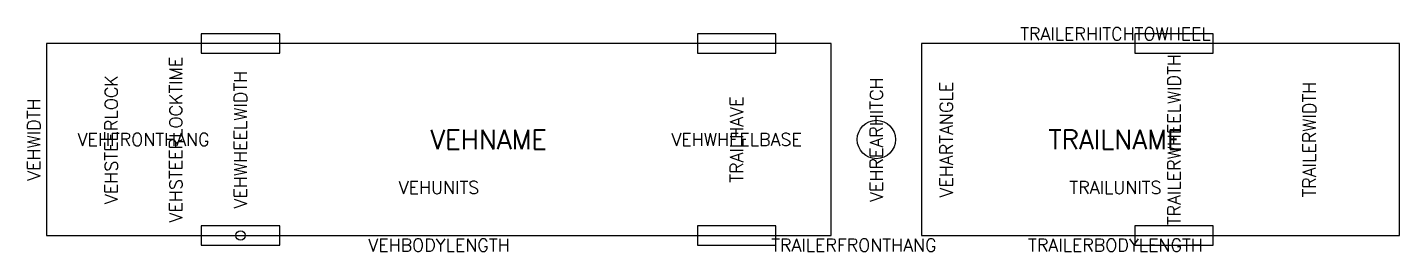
# Model space of a CAD drawing. Header units: feet. Extents: x -0.9 to 60, y -5 to 5.
import ezdxf
from ezdxf.enums import TextEntityAlignment as Align

# ---------------------------------------------------------------- set-up
doc = ezdxf.new("R2010")
doc.units = ezdxf.units.FT
doc.header["$LTSCALE"] = 100
doc.header["$MEASUREMENT"] = 0
for name, color, linetype in [('AttributeLayer', 7, 'Continuous'), ('C-TURN-TRAL-BODY', 2, 'Continuous'), ('C-TURN-TRCK-BODY', 1, 'Continuous')]:
    doc.layers.add(name, color=color, linetype=linetype)
doc.styles.get("Standard").update_dxf_attribs({"font": 'simplex.shx', "height": 10})

msp = doc.modelspace()

# ---------------------------------------------------------------- linework, layer by layer
at = {"layer": 'C-TURN-TRAL-BODY'}
for points in [[(48.26, 3.825), (51.74, 3.825), (51.74, 4.675), (48.26, 4.675)], [(38.8, -4.25), (60, -4.25), (60, 4.25), (38.8, 4.25)], [(48.26, -4.675), (51.74, -4.675), (51.74, -3.825), (48.26, -3.825)]]:
    msp.add_lwpolyline(points, close=True, dxfattribs=at)
at = {"layer": 'C-TURN-TRCK-BODY'}
for points in [[(6.86, 3.825), (10.34, 3.825), (10.34, 4.675), (6.86, 4.675)], [(28.86, 3.825), (32.34, 3.825), (32.34, 4.675), (28.86, 4.675)], [(0, -4.25), (34.8, -4.25), (34.8, 4.25), (0, 4.25)], [(6.86, -4.675), (10.34, -4.675), (10.34, -3.825), (6.86, -3.825)], [(28.86, -4.675), (32.34, -4.675), (32.34, -3.825), (28.86, -3.825)]]:
    msp.add_lwpolyline(points, close=True, dxfattribs=at)
for centre, radius in [((36.8, 0), 0.85), ((8.6, -4.25), 0.212)]:
    msp.add_circle(centre, radius, dxfattribs=at)

# ---------------------------------------------------------------- texts
at = {"layer": 'AttributeLayer', "flags": 8}
for tag, text, height, p in [('TRAILERHITCHTOWHEEL', '13.20', 0.5667, (47.4, 4.675)), ('VEHFRONTHANG', '8.60', 0.5667, (4.3, 0)), ('VEHNAME', 'A-BUS', 0.85, (19.6, 0)), ('VEHWHEELBASE', '22.00', 0.5667, (30.6, 0)), ('TRAILNAME', 'A-BUS', 0.85, (47.4, 0)), ('VEHUNITS', 'M', 0.567, (17.4, -2.125)), ('TRAILUNITS', 'M', 0.567, (47.4, -2.125)), ('VEHBODYLENGTH', '34.80', 0.5667, (17.4, -4.675)), ('TRAILERFRONTHANG', '2.00', 0.5667, (35.8, -4.675)), ('TRAILERBODYLENGTH', '21.20', 0.5667, (47.4, -4.675))]:
    msp.add_attdef(tag, text=text, height=height, dxfattribs=at).set_placement(p, align=Align.MIDDLE)
for tag, text, p in [('TRAILERWHEELWIDTH', '8.50', (50, 0)), ('VEHSTEERLOCKTIME', '0.00', (5.733, 0)), ('VEHSTEERLOCK', '28.6479', (2.867, 0)), ('VEHWHEELWIDTH', '8.50', (8.6, 0)), ('VEHREARHITCH', '6.20', (36.8, 0)), ('VEHARTANGLE', '28.6479', (39.9, 0)), ('TRAILERWIDTH', '8.50', (56, 0)), ('TRAILHAVE', 'Yes', (30.6, 0)), ('VEHWIDTH', '8.50', (-0.567, 0))]:
    msp.add_attdef(tag, text=text, height=0.5667, rotation=90, dxfattribs=at).set_placement(p, align=Align.MIDDLE)

doc.saveas('drawing.dxf')
